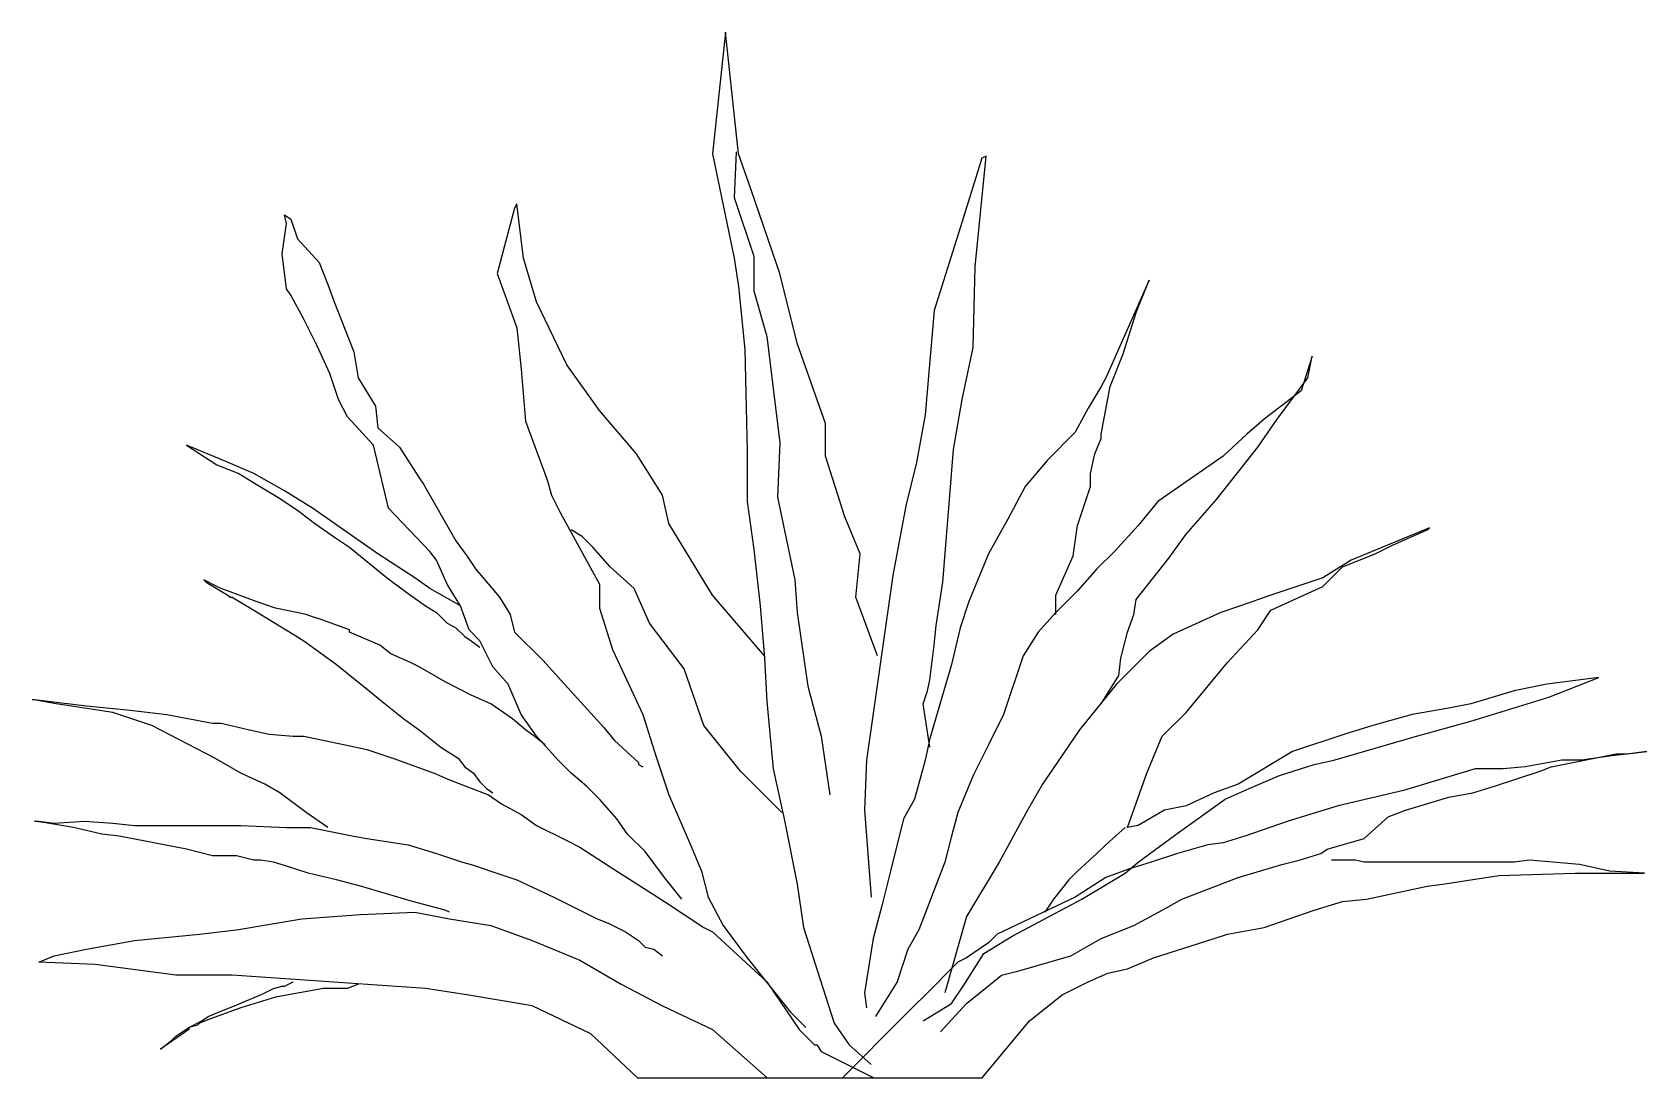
# Model space of a CAD drawing. Extents: x -0.476 to 0.512, y 0 to 0.64.
import ezdxf

# ---------------------------------------------------------------- set-up
doc = ezdxf.new("R2010")
doc.units = 0
doc.header["$LTSCALE"] = 0.0006
doc.header["$MEASUREMENT"] = 0
doc.layers.get('0').update_dxf_attribs({"linetype": 'CONTINUOUS'})

msp = doc.modelspace()

# ---------------------------------------------------------------- linework, layer by layer
for points in [[(0.04143, 0.25806), (0.02813, 0.29396), (0.03079, 0.32054), (0.02148, 0.34314), (0.00951, 0.38037), (0.00951, 0.40031), (-0.00778, 0.4495), (-0.01841, 0.49204), (-0.0357, 0.54256), (-0.04368, 0.56516), (-0.05166, 0.6396), (-0.05964, 0.56516), (-0.04634, 0.50134), (-0.04368, 0.48406), (-0.03969, 0.44551), (-0.03836, 0.38303), (-0.03836, 0.35245), (-0.03437, 0.3232), (-0.03038, 0.28864), (-0.02772, 0.25673), (-0.02639, 0.23014), (-0.0224, 0.18893), (-0.01575, 0.15836), (-0.00778, 0.11847), (-0.00379, 0.09188), (0.01483, 0.03339), (0.02414, 0.0201), (0.03744, 0.00813)], [(-0.04501, 0.56649), (-0.04634, 0.53857), (-0.03437, 0.50267), (-0.03437, 0.4814), (-0.02639, 0.45349), (-0.0224, 0.42158), (-0.01841, 0.38834), (-0.01974, 0.35511), (-0.00911, 0.30459), (-0.00778, 0.28465), (-0.00113, 0.23945), (0.00685, 0.20887), (0.01217, 0.17298)], [(0.07334, 0.20223), (0.06935, 0.22881), (0.06935, 0.22881), (0.07201, 0.23679), (0.07334, 0.24344), (0.076, 0.26471), (0.07733, 0.27667), (0.08132, 0.30326), (0.08531, 0.35112), (0.08797, 0.38436), (0.09329, 0.41493), (0.09994, 0.44684), (0.10127, 0.49603), (0.10792, 0.56383), (0.10526, 0.5625), (0.09329, 0.52394), (0.076, 0.46944), (0.07068, 0.40563), (0.06536, 0.37638), (0.05871, 0.34979), (0.05074, 0.30725), (0.03478, 0.19425), (0.03345, 0.16367), (0.03744, 0.1105)], [(-0.02772, 0.25806), (-0.05964, 0.29528), (-0.08623, 0.33916), (-0.09022, 0.35644), (-0.10618, 0.3817), (-0.12879, 0.40829), (-0.14873, 0.4362), (-0.16735, 0.47476), (-0.17533, 0.50134), (-0.17932, 0.53458), (-0.18065, 0.53192), (-0.19129, 0.49204), (-0.17932, 0.4588), (-0.17666, 0.43354), (-0.174, 0.40164), (-0.1607, 0.36574), (-0.15804, 0.35644), (-0.15272, 0.3458), (-0.12879, 0.30193), (-0.12879, 0.28731), (-0.12081, 0.26205), (-0.10219, 0.22217), (-0.09421, 0.19691), (-0.08623, 0.17298), (-0.07294, 0.1424), (-0.06629, 0.12645), (-0.0623, 0.1105), (-0.05299, 0.09321), (-0.03836, 0.07327), (-0.01176, 0.04004), (-0.00246, 0.03073)], [(-0.07825, 0.10917), (-0.08889, 0.12246), (-0.10086, 0.13841), (-0.1115, 0.14905), (-0.11815, 0.15836), (-0.12879, 0.17032), (-0.13677, 0.1783), (-0.14607, 0.18627), (-0.15405, 0.19425), (-0.16735, 0.20887), (-0.17666, 0.22217), (-0.18464, 0.24078), (-0.19395, 0.25141), (-0.20193, 0.26737), (-0.20857, 0.27401), (-0.21389, 0.28864), (-0.21788, 0.29528), (-0.22187, 0.30193), (-0.22852, 0.31656), (-0.23251, 0.32187), (-0.25778, 0.34846), (-0.26709, 0.38701), (-0.28304, 0.4043), (-0.28836, 0.41493), (-0.29368, 0.43089), (-0.30166, 0.44817), (-0.30964, 0.46412), (-0.31762, 0.47874), (-0.32028, 0.48273), (-0.32294, 0.504), (-0.32028, 0.52261), (-0.32161, 0.52793), (-0.31762, 0.52527), (-0.31363, 0.51331), (-0.30033, 0.49869), (-0.29501, 0.48539), (-0.29102, 0.47476), (-0.28437, 0.45747), (-0.27905, 0.44418), (-0.27639, 0.42823), (-0.26576, 0.41094), (-0.26443, 0.39765), (-0.25113, 0.38569), (-0.23916, 0.36707), (-0.2365, 0.36309), (-0.21655, 0.32852), (-0.2099, 0.31921), (-0.20459, 0.31124), (-0.18996, 0.29396), (-0.18331, 0.28332), (-0.18065, 0.27268), (-0.16336, 0.2554), (-0.15006, 0.24078), (-0.12613, 0.21419), (-0.11948, 0.20621), (-0.10485, 0.19292), (-0.10485, 0.19159), (-0.10219, 0.19026)], [(0.15047, 0.28332), (0.15047, 0.29528), (0.16111, 0.31921), (0.16377, 0.33783), (0.17175, 0.36176), (0.17175, 0.36973), (0.17441, 0.3817), (0.1784, 0.391), (0.1784, 0.39366), (0.18372, 0.42291), (0.19169, 0.44285), (0.19967, 0.46811), (0.20765, 0.48805), (0.18106, 0.42823), (0.1784, 0.42291), (0.17042, 0.40961), (0.16244, 0.39499), (0.14515, 0.37771), (0.13185, 0.36176), (0.12122, 0.34181), (0.10925, 0.32054), (0.09728, 0.2913), (0.09196, 0.27534), (0.08664, 0.25274), (0.07334, 0.20754), (0.07068, 0.19425), (0.06403, 0.17032), (0.05738, 0.15836), (0.04941, 0.12645), (0.04409, 0.10518), (0.03877, 0.08524), (0.03345, 0.052), (0.03478, 0.0427)], [(0.1784, 0.22881), (0.18903, 0.2461), (0.19036, 0.25673), (0.19435, 0.27268), (0.19834, 0.28332), (0.19967, 0.29263), (0.21962, 0.31789), (0.23026, 0.33251), (0.24888, 0.35378), (0.27414, 0.38569), (0.28611, 0.40297), (0.30473, 0.42823), (0.30739, 0.44152), (0.30074, 0.42025), (0.27813, 0.40297), (0.26749, 0.39366), (0.25287, 0.38037), (0.21297, 0.35245), (0.201, 0.33783), (0.18638, 0.32187), (0.17574, 0.31124), (0.16377, 0.29794), (0.15047, 0.28465), (0.13983, 0.27268), (0.13052, 0.25806), (0.11856, 0.22217), (0.10925, 0.20356), (0.09994, 0.18494), (0.09063, 0.16234), (0.08664, 0.14772), (0.08265, 0.13177), (0.06669, 0.09056), (0.06004, 0.07859), (0.0534, 0.05865), (0.0401, 0.03738)], [(-0.21389, 0.28864), (-0.23251, 0.29927), (-0.24182, 0.30592), (-0.26443, 0.32054), (-0.30432, 0.34846), (-0.32161, 0.3591), (-0.34022, 0.36973), (-0.35884, 0.37771), (-0.38145, 0.38701), (-0.38145, 0.38701), (-0.37746, 0.38436), (-0.36283, 0.37505), (-0.34953, 0.36973), (-0.3389, 0.36309), (-0.3256, 0.35511), (-0.31363, 0.34713), (-0.30299, 0.33916), (-0.28969, 0.32985), (-0.28171, 0.32453), (-0.26044, 0.30725), (-0.25512, 0.30326), (-0.24448, 0.29528), (-0.23517, 0.28864), (-0.22852, 0.28465), (-0.22187, 0.278), (-0.21655, 0.27534), (-0.21123, 0.27003), (-0.20725, 0.26737), (-0.20725, 0.26737), (-0.20193, 0.26338)], [(0.06935, 0.03472), (0.08664, 0.04535), (0.09462, 0.05732), (0.10659, 0.07593), (0.12387, 0.08657), (0.14648, 0.09853), (0.16643, 0.10917), (0.19302, 0.12512), (0.201, 0.13177), (0.21696, 0.14373), (0.22627, 0.15038), (0.2542, 0.17032), (0.26882, 0.17697), (0.28744, 0.18494), (0.30872, 0.19159), (0.32068, 0.19425), (0.37122, 0.20887), (0.40446, 0.21818), (0.45234, 0.2328), (0.48292, 0.24477), (0.48292, 0.24477), (0.45101, 0.24078), (0.43106, 0.23679), (0.40446, 0.22881), (0.39116, 0.22616), (0.36856, 0.22217), (0.34462, 0.21552), (0.32733, 0.2102), (0.29542, 0.19957), (0.26217, 0.17963), (0.24755, 0.17431), (0.23026, 0.16633), (0.21696, 0.16367), (0.201, 0.15437), (0.19435, 0.15304), (0.20632, 0.18627), (0.21563, 0.20887), (0.23026, 0.2235), (0.25552, 0.25407), (0.27414, 0.27401), (0.28212, 0.28598), (0.31404, 0.3006), (0.326, 0.31257), (0.34595, 0.32054), (0.35659, 0.32586), (0.37787, 0.33517), (0.3792, 0.3365), (0.33132, 0.31656), (0.31404, 0.30592), (0.29808, 0.3006), (0.28212, 0.29528), (0.2635, 0.28864), (0.25154, 0.28465), (0.22228, 0.27136), (0.20765, 0.26072), (0.19967, 0.25274), (0.18771, 0.24078), (0.1651, 0.21286), (0.14249, 0.17963), (0.13318, 0.16367), (0.1159, 0.13177), (0.09595, 0.09853), (0.08265, 0.052)], [(-0.01708, 0.16234), (-0.04235, 0.1876), (-0.06496, 0.21552), (-0.07692, 0.25008), (-0.0982, 0.278), (-0.10751, 0.29927), (-0.12214, 0.31257), (-0.13278, 0.32453), (-0.13943, 0.33118), (-0.14607, 0.33517)], [(-0.16203, 0.20356), (-0.16868, 0.20887), (-0.16868, 0.20887), (-0.174, 0.21286), (-0.18198, 0.21951), (-0.19528, 0.22881), (-0.20725, 0.23413), (-0.2232, 0.24211), (-0.23916, 0.25141), (-0.24448, 0.25407), (-0.25645, 0.25939), (-0.2631, 0.26471), (-0.28171, 0.27268), (-0.28171, 0.27401), (-0.30033, 0.28066), (-0.30432, 0.28199), (-0.30831, 0.28332), (-0.32693, 0.28731), (-0.3389, 0.2913), (-0.36017, 0.29927), (-0.36283, 0.3006), (-0.37081, 0.30459), (-0.37081, 0.30459), (-0.37081, 0.30459), (-0.36948, 0.30326), (-0.35618, 0.29528), (-0.35485, 0.29396), (-0.35352, 0.29396), (-0.34022, 0.28598), (-0.31629, 0.27136), (-0.30964, 0.26737), (-0.29501, 0.25673), (-0.28969, 0.25274), (-0.26975, 0.23679), (-0.26177, 0.23014), (-0.24847, 0.21951), (-0.23916, 0.21286), (-0.22586, 0.20223), (-0.21522, 0.19558), (-0.21123, 0.19026), (-0.21123, 0.19026), (-0.20592, 0.18627), (-0.20193, 0.18096), (-0.19794, 0.17697), (-0.19395, 0.17431)], [(-0.29501, 0.15304), (-0.30831, 0.16234), (-0.32427, 0.17431), (-0.33358, 0.17963), (-0.3482, 0.18627), (-0.36416, 0.19558), (-0.40273, 0.21552), (-0.42666, 0.2235), (-0.46124, 0.22881), (-0.47586, 0.23147), (-0.47453, 0.23147), (-0.44262, 0.22748), (-0.41602, 0.22483), (-0.39342, 0.22217), (-0.36549, 0.21685), (-0.36017, 0.21685), (-0.34288, 0.21286), (-0.33092, 0.2102), (-0.31629, 0.20887), (-0.30964, 0.20887), (-0.28437, 0.20356), (-0.27108, 0.2009), (-0.25512, 0.19558), (-0.22985, 0.18627), (-0.22054, 0.18228), (-0.19661, 0.17298), (-0.18863, 0.16766), (-0.17666, 0.16101), (-0.16735, 0.15437), (-0.14873, 0.14506), (-0.14076, 0.14107), (-0.12214, 0.12911), (-0.08889, 0.10784), (-0.06496, 0.09188), (-0.05964, 0.08923), (-0.02639, 0.05865), (-0.00645, 0.0294), (-0.00246, 0.02541), (0.00286, 0.0201), (0.00419, 0.0201), (0.00685, 0.01611), (0.03908, 0)], [(0.07999, 0.02807), (0.09595, 0.04535), (0.11058, 0.05732), (0.11723, 0.06264), (0.12786, 0.0653), (0.15978, 0.0746), (0.1784, 0.08524), (0.19834, 0.09321), (0.21829, 0.10385), (0.2276, 0.10917), (0.26217, 0.12246), (0.28877, 0.13044), (0.29941, 0.1331), (0.31271, 0.13708), (0.3167, 0.13974), (0.3393, 0.14639), (0.3393, 0.14639), (0.35393, 0.15968), (0.36457, 0.16367), (0.39116, 0.17165), (0.40579, 0.17431), (0.41909, 0.1783), (0.44702, 0.1876), (0.45366, 0.19026), (0.48026, 0.19558), (0.49356, 0.19824), (0.50021, 0.19824), (0.51218, 0.19957), (0.50154, 0.19824), (0.4909, 0.19691), (0.47228, 0.19425), (0.46031, 0.19425), (0.43771, 0.19026), (0.42441, 0.18893), (0.40712, 0.18893), (0.36324, 0.17564), (0.32334, 0.16633), (0.29276, 0.15703), (0.26616, 0.14772), (0.25287, 0.14373), (0.24356, 0.1424), (0.22494, 0.13708), (0.20898, 0.13177), (0.19568, 0.12778), (0.18106, 0.12246), (0.16244, 0.1105), (0.11457, 0.0879), (0.10925, 0.08258), (0.09595, 0.07327), (0.09063, 0.07061), (0.08265, 0.06264), (0.07733, 0.05732), (0.05738, 0.03738), (0.02, 0)], [(-0.22054, 0.10119), (-0.2232, 0.10252), (-0.24315, 0.10784), (-0.27506, 0.11714), (-0.28969, 0.12113), (-0.30698, 0.12512), (-0.31895, 0.12911), (-0.32826, 0.13177), (-0.33624, 0.1331), (-0.34022, 0.1331), (-0.35086, 0.13576), (-0.36549, 0.13576), (-0.38145, 0.13974), (-0.4014, 0.14373), (-0.42267, 0.14772), (-0.43331, 0.14905), (-0.4506, 0.15304), (-0.46656, 0.1557), (-0.47453, 0.15703), (-0.47453, 0.15703), (-0.47187, 0.15703), (-0.46257, 0.1557), (-0.44395, 0.15703), (-0.42666, 0.1557), (-0.41336, 0.15437), (-0.39608, 0.15437), (-0.38677, 0.15437), (-0.3615, 0.15437), (-0.3482, 0.15437), (-0.32028, 0.15304), (-0.30565, 0.15304), (-0.27905, 0.14772), (-0.27108, 0.14639), (-0.24581, 0.1424), (-0.22852, 0.13708), (-0.21256, 0.13177), (-0.20725, 0.13044), (-0.1873, 0.12379), (-0.17932, 0.12113), (-0.15671, 0.1105), (-0.14607, 0.10518), (-0.13012, 0.0972), (-0.12347, 0.09454), (-0.11283, 0.08923), (-0.10485, 0.08391), (-0.10086, 0.07992), (-0.09554, 0.07859), (-0.09022, 0.0746)], [(0.19302, 0.15304), (0.18106, 0.1424), (0.17574, 0.13708), (0.16377, 0.12645), (0.15845, 0.12113), (0.14914, 0.10917), (0.14382, 0.10119)], [(0.10557, 0), (0.13451, 0.03472), (0.15446, 0.05067), (0.15978, 0.05333), (0.17042, 0.05865), (0.18239, 0.06397), (0.19435, 0.06663), (0.21031, 0.07327), (0.24755, 0.08524), (0.25552, 0.0879), (0.27813, 0.09188), (0.30872, 0.10252), (0.326, 0.10784), (0.34063, 0.10917), (0.37787, 0.11714), (0.38717, 0.11847), (0.40446, 0.12113), (0.42175, 0.12379), (0.46829, 0.12512), (0.48425, 0.12512), (0.51085, 0.12512), (0.51085, 0.12512), (0.48957, 0.12645), (0.47095, 0.13044), (0.44037, 0.1331), (0.43106, 0.13177), (0.41643, 0.13177), (0.4018, 0.13177), (0.39249, 0.13177), (0.37521, 0.13177), (0.36058, 0.13177), (0.34994, 0.13177), (0.3393, 0.13177), (0.33398, 0.1331), (0.32999, 0.1331), (0.31936, 0.1331), (0.31936, 0.1331)], [(-0.10557, 0), (-0.13411, 0.02674), (-0.17001, 0.04403), (-0.2099, 0.05067), (-0.23517, 0.05466), (-0.35352, 0.06264), (-0.3881, 0.06264), (-0.4373, 0.06928), (-0.47187, 0.07061), (-0.46257, 0.0746), (-0.44262, 0.07859), (-0.41336, 0.08391), (-0.37347, 0.0879), (-0.35086, 0.09056), (-0.31097, 0.0972), (-0.27506, 0.09986), (-0.24182, 0.10119), (-0.22054, 0.0972), (-0.19528, 0.09321), (-0.17001, 0.08391), (-0.14076, 0.07194), (-0.11549, 0.05732), (-0.09022, 0.04403), (-0.05964, 0.0294), (-0.02603, 0)], [(-0.27639, 0.05732), (-0.28304, 0.05466), (-0.29767, 0.05466), (-0.32693, 0.04934), (-0.3482, 0.0427), (-0.36682, 0.03605), (-0.37347, 0.03339), (-0.3748, 0.03206), (-0.38012, 0.03073), (-0.38012, 0.0294), (-0.39741, 0.01744), (-0.39076, 0.02275), (-0.3881, 0.02541), (-0.38012, 0.03073), (-0.37214, 0.03472), (-0.36815, 0.03738), (-0.35884, 0.04137), (-0.35219, 0.04403), (-0.33624, 0.05067), (-0.33358, 0.052), (-0.32826, 0.05466), (-0.32294, 0.05599), (-0.32161, 0.05599), (-0.32161, 0.05599), (-0.31629, 0.05865), (-0.31629, 0.05865)], [(-0.10557, 0), (0.10557, 0)]]:
    msp.add_lwpolyline(points)

doc.saveas('drawing.dxf')
